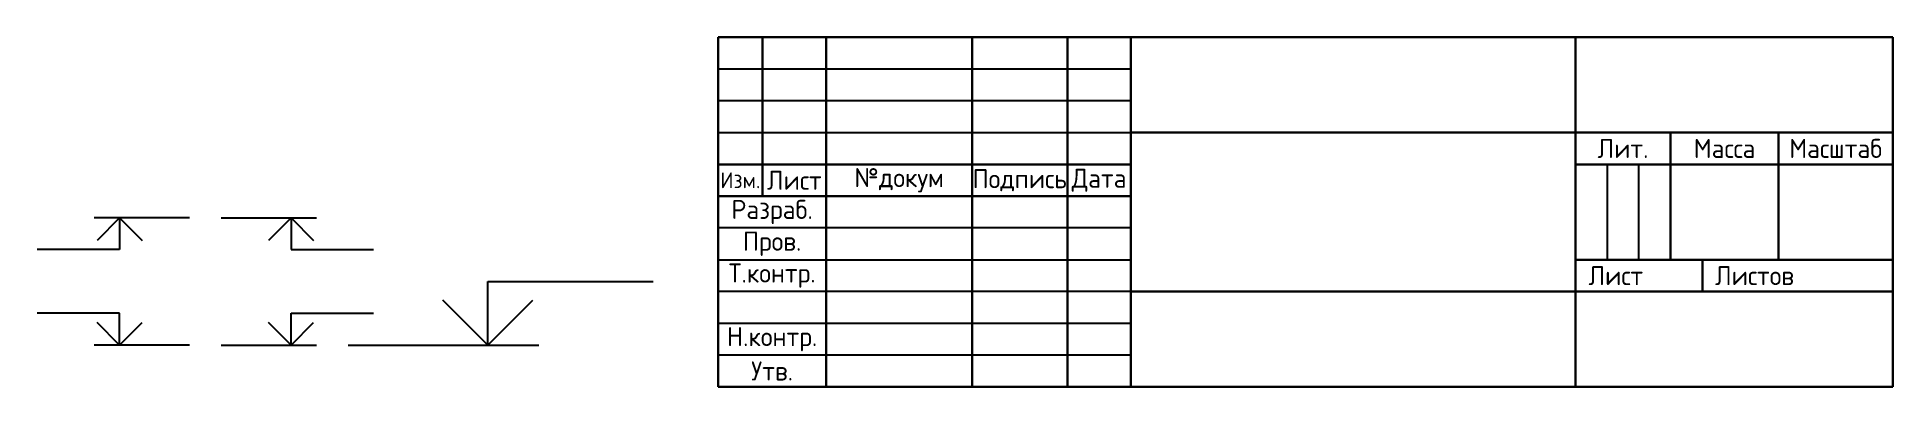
# Model space of a CAD drawing. Header units: millimetres. Extents: x 1 to 293, y 3 to 58.
import ezdxf
from ezdxf.enums import TextEntityAlignment as Align

# ---------------------------------------------------------------- set-up
doc = ezdxf.new("R2010")
doc.units = ezdxf.units.MM
doc.layers.add('Штамп', color=7, linetype='Continuous', lineweight=30)
doc.layers.add('Штамп тонкие линии', color=7, linetype='Continuous')
doc.styles.add('GOST-2.304_Type-B', font='')
doc.styles.get('GOST-2.304_Type-B').set_extended_font_data('GOST Common')

# ---------------------------------------------------------------- blocks, each defined once
blk = doc.blocks.new('Высотная отметка')
for p, q in [((11, 0), (11, 5)), ((11, 5), (24, 5)), ((11, 0), (7.46, 3.54)), ((11, 0), (14.54, 3.54)), ((0, 0), (15, 0))]:
    blk.add_line(p, q)
blk = doc.blocks.new('Штамп')
at = {"layer": 'Штамп'}
for p, q in [((0, 55), (-185, 55)), ((-185, 55), (-185, 0)), ((-178, 55), (-178, 30)), ((-168, 0), (-168, 55)), ((-145, 55), (-145, 0)), ((-130, 0), (-130, 55)), ((-120, 55), (-120, 0)), ((-50, 55), (-50, 0)), ((0, 0), (0, 55)), ((0, 40), (-120, 40)), ((-35, 40), (-35, 20)), ((-18, 20), (-18, 40)), ((-120, 35), (-185, 35)), ((0, 35), (-50, 35)), ((-185, 30), (-120, 30)), ((0, 20), (-50, 20)), ((-30, 20), (-30, 15)), ((0, 15), (-120, 15)), ((-185, 0), (0, 0))]:
    blk.add_line(p, q, dxfattribs=at)
at = {"layer": 'Штамп тонкие линии'}
for p, q in [((-185, 50), (-120, 50)), ((-120, 45), (-185, 45)), ((-185, 40), (-120, 40)), ((-45, 35), (-45, 20)), ((-40, 20), (-40, 35)), ((-120, 25), (-185, 25)), ((-145, 25), (-145, 20)), ((-120, 25), (-120, 20)), ((-185, 20), (-120, 20)), ((-40, 20), (-30, 20)), ((0, 15), (0, 20)), ((0, 20), (0, 15)), ((-120, 15), (-185, 15)), ((-185, 10), (-120, 10)), ((-120, 5), (-185, 5))]:
    blk.add_line(p, q, dxfattribs=at)
at = {"layer": 'Штамп тонкие линии', "style": 'GOST-2.304_Type-B'}
for s, width, insert, char_height, attachment_point in [('Лит.', 15, (-42.5, 37.5), 3, 5), ('Масса', 17, (-26.5, 37.5), 3, 5), ('Масштаб', 18, (-9, 37.5), 3, 5), ('Изм.', 7, (-181.5, 32.5), 2.5, 5), ('Лист', 10, (-173, 32.5), 3, 5), ('№докум', 23, (-156.5, 32.5), 3, 5), ('Подпись', 15, (-137.5, 32.5), 3, 5), ('Дата', 10, (-125, 32.5), 3, 5), ('Разраб.', 17, (-176.5, 27.5), 3, 5), ('Пров.', 17, (-176.5, 22.5), 3, 5), ('Т.контр.', 17, (-176.5, 17.5), 3, 5), ('Листов', 27.9989, (-28, 17.5), 3, 4), ('Н.контр.', 17, (-176.5, 7.5), 3, 5), ('Утв.', 17, (-176.5, 2.5), 3, 5)]:
    blk.add_mtext_dynamic_manual_height_columns(s, width=width, gutter_width=12.5, heights=[0], dxfattribs=dict(at, insert=insert, char_height=char_height, attachment_point=attachment_point))
at = {"layer": 'Штамп тонкие линии', "insert": (-47.93, 17.5), "char_height": 3, "width": 17.8537, "attachment_point": 4, "style": 'GOST-2.304_Type-B'}
blk.add_mtext('Лист', dxfattribs=at)
at = {"layer": 'Штамп тонкие линии', "style": 'GOST-2.304_Type-B'}
for tag, height, p in [('(4)', 7.5, (-85, 47.5)), ('(1)', 3, (-156.5, 27.5)), ('(3)', 3, (-125, 27.5)), ('(5)', 7.5, (-85, 27.5)), ('(6)', 3, (-42.5, 27.5)), ('(7)', 7.5, (-9, 27.5)), ('(2)', 3, (-156.5, 22.39)), ('(8)', 7.5, (-25, 7.5))]:
    blk.add_attdef(tag, text='', height=height, dxfattribs=at).set_placement(p, align=Align.MIDDLE_CENTER)

msp = doc.modelspace()

# ---------------------------------------------------------------- block references
at = {"rotation": 180}
msp.add_blockref('Высотная отметка', (25, 30), dxfattribs=at)
at = {"xscale": -1, "rotation": 180}
msp.add_blockref('Высотная отметка', (30, 30), dxfattribs=at)
at = {"xscale": 2, "yscale": 2, "zscale": 2}
msp.add_blockref('Высотная отметка', (50, 10), dxfattribs=at)
at = {"xscale": -1}
msp.add_blockref('Высотная отметка', (25, 10), dxfattribs=at)
msp.add_blockref('Высотная отметка', (30, 10))
at = {"layer": 'Штамп тонкие линии'}
msp.add_blockref('Штамп', (293.25, 3.42), dxfattribs=at)

doc.saveas('drawing.dxf')
